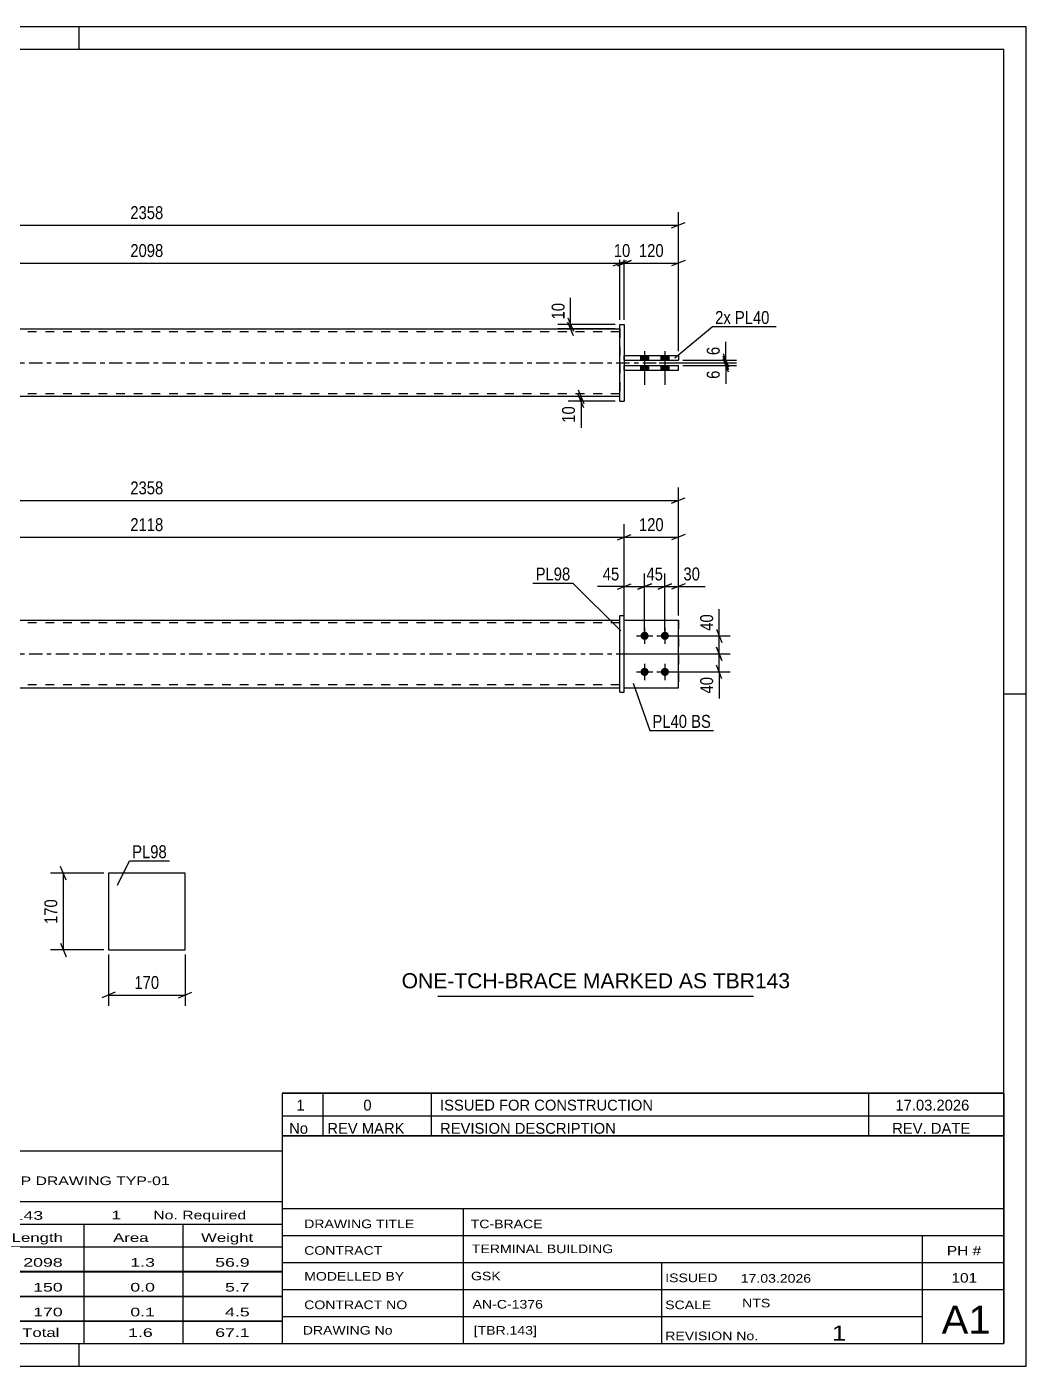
# Model space of a CAD drawing. Header units: millimetres. Extents: x 0 to 420, y 0 to 297.
# Drawn here: x 198.4 to 420, y 0 to 297 of the extents above; entities that cross this region are included whole.
import ezdxf

# ---------------------------------------------------------------- set-up
doc = ezdxf.new("R2010")
doc.units = ezdxf.units.MM
doc.linetypes.add('DXK_LINE_DOT2', pattern=[3.9198, 1.9599, -1.9599])
doc.linetypes.add('DXK_LINE_DOT3', pattern=[5.9187, 2.979, -0.9799, 0.9799, -0.9799])
doc.styles.add('Arial', font='ARIAL.TTF', dxfattribs={"height": 0.2})
doc.styles.add('Arial Narrow', font='ARIALN.TTF', dxfattribs={"height": 0.2})

# ---------------------------------------------------------------- blocks, each defined once
blk = doc.blocks.new('Unknown-580573010-1163')
at = {"color": 5, "linetype": 'Continuous'}
for p, q in [((420, 297), (0, 297)), ((210, 292), (210, 297)), ((420, 0), (420, 297)), ((415, 292), (5, 292)), ((415, 5), (415, 292)), ((420, 149), (415, 149)), ((5, 5), (415, 5)), ((210, 0), (210, 5)), ((0, 0), (420, 0))]:
    blk.add_line(p, q, dxfattribs=at)
blk = doc.blocks.new('Part-580573010-1769 - 1738')
at = {"color": 2, "linetype": 'Continuous'}
for p, q in [((330.87, 165.45), (342.87, 165.45)), ((342.87, 165.45), (342.87, 165.45)), ((342.87, 150.45), (342.87, 165.45)), ((330.87, 150.45), (342.87, 150.45))]:
    blk.add_line(p, q, dxfattribs=at)
at = {"color": 7, "linetype": 'DXK_LINE_DOT2'}
for p, q in [((330.87, 165.45), (342.87, 165.45)), ((330.87, 150.45), (330.87, 165.45)), ((342.87, 165.45), (342.87, 165.45)), ((330.87, 150.45), (330.87, 150.45)), ((330.87, 150.45), (342.87, 150.45))]:
    blk.add_line(p, q, dxfattribs=at)
blk = doc.blocks.new('Part-580573010-1764 - 1738')
at = {"color": 7, "linetype": 'DXK_LINE_DOT2'}
for p, q in [((330.87, 165.45), (342.87, 165.45)), ((330.87, 150.45), (330.87, 165.45)), ((330.87, 165.45), (342.87, 165.45)), ((342.87, 165.45), (342.87, 165.45)), ((342.87, 165.45), (342.87, 150.45)), ((330.87, 150.45), (330.87, 150.45)), ((330.87, 150.45), (342.87, 150.45)), ((330.87, 150.45), (342.87, 150.45))]:
    blk.add_line(p, q, dxfattribs=at)
blk = doc.blocks.new('Part-580573010-1784 - 1738')
at = {"color": 2, "linetype": 'Continuous'}
for p, q in [((329.87, 166.45), (330.87, 166.45)), ((329.87, 149.45), (329.87, 166.45)), ((330.87, 149.45), (330.87, 166.45)), ((329.87, 149.45), (329.87, 149.45)), ((329.87, 149.45), (330.87, 149.45))]:
    blk.add_line(p, q, dxfattribs=at)
at = {"color": 7, "linetype": 'DXK_LINE_DOT2'}
for p, q in [((329.87, 166.45), (330.87, 166.45)), ((329.87, 149.45), (330.87, 149.45))]:
    blk.add_line(p, q, dxfattribs=at)
blk = doc.blocks.new('Part-580573010-1804 - 1738')
at = {"color": 2, "linetype": 'Continuous'}
for p, q in [((120.08, 165.45), (329.87, 165.45)), ((120.08, 150.45), (329.87, 150.45))]:
    blk.add_line(p, q, dxfattribs=at)
at = {"color": 7, "linetype": 'DXK_LINE_DOT2'}
for p, q in [((120.08, 150.45), (120.08, 165.45)), ((329.87, 164.85), (120.08, 164.85)), ((329.87, 150.45), (329.87, 165.45)), ((329.87, 151.05), (120.08, 151.05))]:
    blk.add_line(p, q, dxfattribs=at)
at = {"color": 7, "linetype": 'DXK_LINE_DOT3'}
blk.add_line((110.08, 157.95), (339.87, 157.95), dxfattribs=at)
blk = doc.blocks.new('Bolt-580573010-1805 - 1738')
at = {"linetype": 'Continuous'}
for points in [[(335.37, 162.85), (335.55, 162.83), (335.73, 162.78), (335.9, 162.68), (336.04, 162.56), (336.15, 162.4), (336.22, 162.23), (336.26, 162.05), (336.26, 161.86), (336.22, 161.68), (336.15, 161.5), (336.04, 161.35), (335.9, 161.23), (335.73, 161.13), (335.55, 161.07), (335.37, 161.05), (335.18, 161.07), (335, 161.13), (334.84, 161.23), (334.7, 161.35), (334.59, 161.5), (334.51, 161.68), (334.47, 161.86), (334.47, 162.05), (334.51, 162.23), (334.59, 162.4), (334.7, 162.56), (334.84, 162.68), (335, 162.78), (335.18, 162.83)], [(339.87, 162.85), (340.05, 162.83), (340.23, 162.78), (340.4, 162.68), (340.54, 162.56), (340.65, 162.4), (340.72, 162.23), (340.76, 162.05), (340.76, 161.86), (340.72, 161.68), (340.65, 161.5), (340.54, 161.35), (340.4, 161.23), (340.23, 161.13), (340.05, 161.07), (339.87, 161.05), (339.68, 161.07), (339.5, 161.13), (339.34, 161.23), (339.2, 161.35), (339.09, 161.5), (339.01, 161.68), (338.97, 161.86), (338.97, 162.05), (339.01, 162.23), (339.09, 162.4), (339.2, 162.56), (339.34, 162.68), (339.5, 162.78), (339.68, 162.83)], [(335.37, 154.85), (335.55, 154.83), (335.73, 154.78), (335.9, 154.68), (336.04, 154.56), (336.15, 154.4), (336.22, 154.23), (336.26, 154.05), (336.26, 153.86), (336.22, 153.68), (336.15, 153.5), (336.04, 153.35), (335.9, 153.23), (335.73, 153.13), (335.55, 153.07), (335.37, 153.05), (335.18, 153.07), (335, 153.13), (334.84, 153.23), (334.7, 153.35), (334.59, 153.5), (334.51, 153.68), (334.47, 153.86), (334.47, 154.05), (334.51, 154.23), (334.59, 154.4), (334.7, 154.56), (334.84, 154.68), (335, 154.78), (335.18, 154.83)], [(339.87, 154.85), (340.05, 154.83), (340.23, 154.78), (340.4, 154.68), (340.54, 154.56), (340.65, 154.4), (340.72, 154.23), (340.76, 154.05), (340.76, 153.86), (340.72, 153.68), (340.65, 153.5), (340.54, 153.35), (340.4, 153.23), (340.23, 153.13), (340.05, 153.07), (339.87, 153.05), (339.68, 153.07), (339.5, 153.13), (339.34, 153.23), (339.2, 153.35), (339.09, 153.5), (339.01, 153.68), (338.97, 153.86), (338.97, 154.05), (339.01, 154.23), (339.09, 154.4), (339.2, 154.56), (339.34, 154.68), (339.5, 154.78), (339.68, 154.83)]]:
    blk.add_hatch(color=1, dxfattribs=at).paths.add_polyline_path(points)
at = {"color": 1, "linetype": 'Continuous'}
for p, q in [((335.37, 163.75), (335.37, 160.15)), ((339.87, 163.75), (339.87, 160.15)), ((333.57, 161.95), (337.17, 161.95)), ((338.07, 161.95), (341.67, 161.95)), ((335.37, 155.75), (335.37, 152.15)), ((339.87, 155.75), (339.87, 152.15)), ((333.57, 153.95), (337.17, 153.95)), ((338.07, 153.95), (341.67, 153.95))]:
    blk.add_line(p, q, dxfattribs=at)
blk = doc.blocks.new('Part-580573010-1418 - 1390')
at = {"color": 2, "linetype": 'Continuous'}
for p, q in [((330.87, 224.09), (342.87, 224.09)), ((330.87, 223.09), (342.87, 223.09)), ((342.87, 224.09), (342.87, 223.09))]:
    blk.add_line(p, q, dxfattribs=at)
at = {"color": 7, "linetype": 'DXK_LINE_DOT2'}
for p, q in [((330.87, 223.09), (330.87, 224.09)), ((330.87, 224.09), (342.87, 224.09)), ((330.87, 223.09), (342.87, 223.09)), ((342.87, 224.09), (342.87, 224.09))]:
    blk.add_line(p, q, dxfattribs=at)
blk = doc.blocks.new('Part-580573010-1445 - 1390')
at = {"color": 2, "linetype": 'Continuous'}
for p, q in [((120.08, 229.99), (329.87, 229.99)), ((329.87, 214.99), (120.08, 214.99))]:
    blk.add_line(p, q, dxfattribs=at)
at = {"color": 7, "linetype": 'DXK_LINE_DOT2'}
for p, q in [((120.08, 214.99), (120.08, 229.99)), ((329.87, 229.39), (120.08, 229.39)), ((329.87, 229.99), (329.87, 214.99)), ((329.87, 215.59), (120.08, 215.59))]:
    blk.add_line(p, q, dxfattribs=at)
at = {"color": 7, "linetype": 'DXK_LINE_DOT3'}
blk.add_line((110.08, 222.49), (339.87, 222.49), dxfattribs=at)
blk = doc.blocks.new('Bolt-580573010-1430 - 1390')
at = {"linetype": 'Continuous'}
for points in [[(336.27, 224.09), (334.47, 224.09), (334.47, 223.09), (336.27, 223.09)], [(336.27, 224.09), (334.47, 224.09), (334.47, 223.09), (336.27, 223.09)], [(340.77, 224.09), (338.97, 224.09), (338.97, 223.09), (340.77, 223.09)], [(340.77, 224.09), (338.97, 224.09), (338.97, 223.09), (340.77, 223.09)], [(336.27, 221.89), (334.47, 221.89), (334.47, 220.89), (336.27, 220.89)], [(336.27, 221.89), (334.47, 221.89), (334.47, 220.89), (336.27, 220.89)], [(340.77, 221.89), (338.97, 221.89), (338.97, 220.89), (340.77, 220.89)], [(340.77, 221.89), (338.97, 221.89), (338.97, 220.89), (340.77, 220.89)]]:
    blk.add_hatch(color=1, dxfattribs=at).paths.add_polyline_path(points)
at = {"color": 1, "linetype": 'Continuous'}
for p, q in [((334.47, 224.09), (334.47, 223.09)), ((334.47, 224.09), (334.47, 223.09)), ((335.37, 225.09), (335.37, 217.59)), ((335.37, 225.09), (335.37, 217.59)), ((336.27, 224.09), (336.27, 223.09)), ((336.27, 224.09), (336.27, 223.09)), ((338.97, 224.09), (338.97, 223.09)), ((338.97, 224.09), (338.97, 223.09)), ((339.87, 225.09), (339.87, 217.59)), ((339.87, 225.09), (339.87, 217.59)), ((340.77, 224.09), (340.77, 223.09)), ((340.77, 224.09), (340.77, 223.09)), ((334.47, 221.89), (334.47, 220.89)), ((334.47, 221.89), (334.47, 220.89)), ((336.27, 221.89), (336.27, 220.89)), ((336.27, 221.89), (336.27, 220.89)), ((338.97, 221.89), (338.97, 220.89)), ((338.97, 221.89), (338.97, 220.89)), ((340.77, 221.89), (340.77, 220.89)), ((340.77, 221.89), (340.77, 220.89))]:
    blk.add_line(p, q, dxfattribs=at)
blk = doc.blocks.new('Part-580573010-1457 - 1390')
at = {"color": 2, "linetype": 'Continuous'}
for p, q in [((329.87, 230.99), (329.87, 230.99)), ((329.87, 213.99), (329.87, 230.99)), ((329.87, 230.99), (330.87, 230.99)), ((330.87, 230.99), (330.87, 230.99)), ((330.87, 230.99), (330.87, 213.99)), ((329.87, 213.99), (330.87, 213.99)), ((329.87, 213.99), (329.87, 213.99)), ((330.87, 213.99), (330.87, 213.99))]:
    blk.add_line(p, q, dxfattribs=at)
at = {"color": 7, "linetype": 'DXK_LINE_DOT2'}
for p, q in [((329.87, 230.99), (329.87, 230.99)), ((329.87, 230.99), (330.87, 230.99)), ((329.87, 213.99), (330.87, 213.99))]:
    blk.add_line(p, q, dxfattribs=at)
blk = doc.blocks.new('Part-580573010-1462 - 1390')
at = {"color": 2, "linetype": 'Continuous'}
for p, q in [((330.87, 221.89), (342.87, 221.89)), ((330.87, 220.89), (342.87, 220.89)), ((342.87, 220.89), (342.87, 221.89))]:
    blk.add_line(p, q, dxfattribs=at)
at = {"color": 7, "linetype": 'DXK_LINE_DOT2'}
for p, q in [((330.87, 220.89), (330.87, 221.89)), ((330.87, 221.89), (342.87, 221.89)), ((330.87, 220.89), (342.87, 220.89))]:
    blk.add_line(p, q, dxfattribs=at)
blk = doc.blocks.new('Part-580573010-2294 - 2288')
at = {"color": 2, "linetype": 'Continuous'}
for p, q in [((233.47, 109.31), (216.47, 109.31)), ((216.47, 109.31), (216.47, 92.31)), ((233.47, 92.31), (233.47, 109.31)), ((216.47, 92.31), (233.47, 92.31))]:
    blk.add_line(p, q, dxfattribs=at)
blk = doc.blocks.new('StraightDimension-580573010-1826 - 1738')
at = {"color": 7, "linetype": 'Continuous'}
for p, q in [((335.37, 162.95), (335.37, 175.74)), ((339.87, 162.95), (339.87, 175.74)), ((333.87, 172.29), (336.87, 173.49)), ((335.37, 172.89), (339.87, 172.89)), ((341.37, 173.49), (338.37, 172.29))]:
    blk.add_line(p, q, dxfattribs=at)
at = {"color": 0}
blk.add_wipeout([(340.04, 173.64), (340.04, 177.84), (335.19, 177.84), (335.19, 173.64)], dxfattribs=at)
at = {"color": 3, "style": 'Arial Narrow'}
blk.add_text('45', height=2.863, dxfattribs=at).set_placement((335.79, 174.24))
blk = doc.blocks.new('StraightDimension-580573010-1914 - 1738')
at = {"color": 7, "linetype": 'Continuous'}
for p, q in [((120.58, 184.43), (117.58, 183.23)), ((119.08, 158.95), (119.08, 186.68)), ((329.37, 183.23), (332.37, 184.43)), ((330.87, 166.45), (330.87, 186.68)), ((119.08, 183.83), (330.87, 183.83))]:
    blk.add_line(p, q, dxfattribs=at)
at = {"color": 0}
blk.add_wipeout([(229.23, 184.58), (229.23, 188.78), (220.72, 188.78), (220.72, 184.58)], dxfattribs=at)
at = {"color": 3, "style": 'Arial Narrow'}
blk.add_text('2118', height=2.863, dxfattribs=at).set_placement((221.32, 185.18))
blk = doc.blocks.new('StraightDimension-580573010-1810 - 1738')
at = {"color": 7, "linetype": 'Continuous'}
for p, q in [((339.87, 162.95), (339.87, 175.74)), ((342.87, 166.45), (342.87, 175.74)), ((338.37, 172.29), (341.37, 173.49)), ((339.87, 172.89), (342.87, 172.89)), ((344.37, 173.49), (341.37, 172.29))]:
    blk.add_line(p, q, dxfattribs=at)
at = {"color": 0}
blk.add_wipeout([(348.25, 173.64), (348.25, 177.84), (343.39, 177.84), (343.39, 173.64)], dxfattribs=at)
at = {"color": 7, "linetype": 'Continuous'}
blk.add_line((342.87, 172.89), (348.77, 172.89), dxfattribs=at)
blk.add_line((342.87, 172.89), (348.77, 172.89), dxfattribs=at)
at = {"color": 3, "style": 'Arial Narrow'}
blk.add_text('30', height=2.863, dxfattribs=at).set_placement((343.99, 174.24))
blk = doc.blocks.new('StraightDimension-580573010-1839 - 1738')
at = {"color": 7, "linetype": 'Continuous'}
for p, q in [((330.87, 166.45), (330.87, 175.74)), ((335.37, 162.95), (335.37, 175.74)), ((329.37, 172.29), (332.37, 173.49)), ((330.87, 172.89), (335.37, 172.89)), ((336.87, 173.49), (333.87, 172.29))]:
    blk.add_line(p, q, dxfattribs=at)
at = {"color": 0}
blk.add_wipeout([(330.34, 173.64), (330.34, 177.84), (325.49, 177.84), (325.49, 173.64)], dxfattribs=at)
at = {"color": 7, "linetype": 'Continuous'}
blk.add_line((330.87, 172.89), (324.96, 172.89), dxfattribs=at)
blk.add_line((330.87, 172.89), (324.96, 172.89), dxfattribs=at)
at = {"color": 3, "style": 'Arial Narrow'}
blk.add_text('45', height=2.863, dxfattribs=at).set_placement((326.09, 174.24))
blk = doc.blocks.new('StraightDimension-580573010-1856 - 1738')
at = {"color": 7, "linetype": 'Continuous'}
for p, q in [((107.08, 166.45), (107.08, 194.83)), ((342.87, 166.45), (342.87, 194.83)), ((108.58, 192.58), (105.58, 191.38)), ((107.08, 191.98), (342.87, 191.98)), ((341.37, 191.38), (344.37, 192.58))]:
    blk.add_line(p, q, dxfattribs=at)
at = {"color": 0}
blk.add_wipeout([(229.23, 192.73), (229.23, 196.93), (220.72, 196.93), (220.72, 192.73)], dxfattribs=at)
at = {"color": 3, "style": 'Arial Narrow'}
blk.add_text('2358', height=2.863, dxfattribs=at).set_placement((221.32, 193.33))
blk = doc.blocks.new('StraightDimension-580573010-1876 - 1738')
at = {"color": 7, "linetype": 'Continuous'}
for p, q in [((351.31, 163.45), (352.51, 160.45)), ((340.87, 161.95), (354.31, 161.95)), ((351.91, 157.95), (351.91, 161.95)), ((331.87, 157.95), (354.31, 157.95)), ((352.51, 156.45), (351.31, 159.45))]:
    blk.add_line(p, q, dxfattribs=at)
at = {"color": 0}
blk.add_wipeout([(351.16, 167.34), (346.96, 167.34), (346.96, 162.48), (351.16, 162.48)], dxfattribs=at)
at = {"color": 7, "linetype": 'Continuous'}
blk.add_line((351.91, 161.95), (351.91, 167.86), dxfattribs=at)
blk.add_line((351.91, 161.95), (351.91, 167.86), dxfattribs=at)
at = {"color": 3, "style": 'Arial Narrow'}
blk.add_text('40', height=2.863, rotation=90.0002, dxfattribs=at).set_placement((350.56, 163.08))
blk = doc.blocks.new('StraightDimension-580573010-1885 - 1738')
at = {"color": 7, "linetype": 'Continuous'}
for p, q in [((331.87, 157.95), (354.31, 157.95)), ((351.31, 159.45), (352.51, 156.45)), ((351.91, 153.95), (351.91, 157.95)), ((352.51, 152.45), (351.31, 155.45)), ((340.87, 153.95), (354.31, 153.95))]:
    blk.add_line(p, q, dxfattribs=at)
at = {"color": 0}
blk.add_wipeout([(351.16, 153.43), (346.96, 153.43), (346.96, 148.57), (351.16, 148.57)], dxfattribs=at)
at = {"color": 7, "linetype": 'Continuous'}
blk.add_line((351.91, 153.95), (351.91, 148.05), dxfattribs=at)
blk.add_line((351.91, 153.95), (351.91, 148.05), dxfattribs=at)
at = {"color": 3, "style": 'Arial Narrow'}
blk.add_text('40', height=2.863, rotation=90.0002, dxfattribs=at).set_placement((350.56, 149.17))
blk = doc.blocks.new('StraightDimension-580573010-1895 - 1738')
at = {"color": 7, "linetype": 'Continuous'}
for p, q in [((329.37, 183.23), (332.37, 184.43)), ((330.87, 166.45), (330.87, 186.68)), ((344.37, 184.43), (341.37, 183.23)), ((342.87, 166.45), (342.87, 186.68)), ((330.87, 183.83), (342.87, 183.83))]:
    blk.add_line(p, q, dxfattribs=at)
at = {"color": 0}
blk.add_wipeout([(340.21, 184.58), (340.21, 188.78), (333.52, 188.78), (333.52, 184.58)], dxfattribs=at)
at = {"color": 3, "style": 'Arial Narrow'}
blk.add_text('120', height=2.863, dxfattribs=at).set_placement((334.12, 185.18))
blk = doc.blocks.new('StraightDimension-580573010-1552 - 1390')
at = {"color": 7, "linetype": 'Continuous'}
for p, q in [((318.37, 232.49), (319.57, 229.49)), ((328.87, 230.99), (316.12, 230.99)), ((328.87, 229.99), (316.12, 229.99)), ((319.57, 228.49), (318.37, 231.49)), ((318.97, 229.99), (318.97, 230.99))]:
    blk.add_line(p, q, dxfattribs=at)
at = {"color": 0}
blk.add_wipeout([(318.22, 236.37), (314.02, 236.37), (314.02, 231.51), (318.22, 231.51)], dxfattribs=at)
at = {"color": 7, "linetype": 'Continuous'}
blk.add_line((318.97, 230.99), (318.97, 236.89), dxfattribs=at)
blk.add_line((318.97, 230.99), (318.97, 236.89), dxfattribs=at)
at = {"color": 3, "style": 'Arial Narrow'}
blk.add_text('10', height=2.863, rotation=90.0002, dxfattribs=at).set_placement((317.62, 232.11))
blk = doc.blocks.new('StraightDimension-580573010-1538 - 1390')
at = {"color": 7, "linetype": 'Continuous'}
for p, q in [((328.87, 214.99), (318.42, 214.99)), ((328.87, 213.99), (318.42, 213.99)), ((320.67, 216.49), (321.87, 213.49)), ((321.87, 212.49), (320.67, 215.49)), ((321.27, 213.99), (321.27, 214.99))]:
    blk.add_line(p, q, dxfattribs=at)
at = {"color": 0}
blk.add_wipeout([(320.52, 213.46), (316.32, 213.46), (316.32, 208.61), (320.52, 208.61)], dxfattribs=at)
at = {"color": 7, "linetype": 'Continuous'}
blk.add_line((321.27, 213.99), (321.27, 208.08), dxfattribs=at)
blk.add_line((321.27, 213.99), (321.27, 208.08), dxfattribs=at)
at = {"color": 3, "style": 'Arial Narrow'}
blk.add_text('10', height=2.863, rotation=90.0002, dxfattribs=at).set_placement((319.92, 209.21))
blk = doc.blocks.new('StraightDimension-580573010-1567 - 1390')
at = {"color": 7, "linetype": 'Continuous'}
for p, q in [((107.08, 225.09), (107.08, 255.86)), ((342.87, 225.09), (342.87, 255.86)), ((108.58, 253.61), (105.58, 252.41)), ((107.08, 253.01), (342.87, 253.01)), ((341.37, 252.41), (344.37, 253.61))]:
    blk.add_line(p, q, dxfattribs=at)
at = {"color": 0}
blk.add_wipeout([(229.23, 253.76), (229.23, 257.96), (220.72, 257.96), (220.72, 253.76)], dxfattribs=at)
at = {"color": 3, "style": 'Arial Narrow'}
blk.add_text('2358', height=2.863, dxfattribs=at).set_placement((221.32, 254.36))
blk = doc.blocks.new('StraightDimension-580573010-1578 - 1390')
at = {"color": 7, "linetype": 'Continuous'}
for p, q in [((330.87, 231.99), (330.87, 247.45)), ((342.87, 225.09), (342.87, 247.45)), ((329.37, 244), (332.37, 245.2)), ((330.87, 244.6), (342.87, 244.6)), ((344.37, 245.2), (341.37, 244))]:
    blk.add_line(p, q, dxfattribs=at)
at = {"color": 0}
blk.add_wipeout([(340.21, 245.35), (340.21, 249.55), (333.52, 249.55), (333.52, 245.35)], dxfattribs=at)
at = {"color": 3, "style": 'Arial Narrow'}
blk.add_text('120', height=2.863, dxfattribs=at).set_placement((334.12, 245.95))
blk = doc.blocks.new('StraightDimension-580573010-1608 - 1390')
at = {"color": 7, "linetype": 'Continuous'}
for p, q in [((120.08, 231.99), (120.08, 247.45)), ((329.87, 231.99), (329.87, 247.45)), ((121.58, 245.2), (118.58, 244)), ((120.08, 244.6), (329.87, 244.6)), ((328.37, 244), (331.37, 245.2))]:
    blk.add_line(p, q, dxfattribs=at)
at = {"color": 0}
blk.add_wipeout([(229.23, 245.35), (229.23, 249.55), (220.72, 249.55), (220.72, 245.35)], dxfattribs=at)
at = {"color": 3, "style": 'Arial Narrow'}
blk.add_text('2098', height=2.863, dxfattribs=at).set_placement((221.32, 245.95))
blk = doc.blocks.new('StraightDimension-580573010-1618 - 1390')
at = {"color": 7, "linetype": 'Continuous'}
for p, q in [((329.87, 231.99), (329.87, 247.45)), ((330.87, 231.99), (330.87, 247.45)), ((328.37, 244), (331.37, 245.2)), ((332.37, 245.2), (329.37, 244)), ((329.87, 244.6), (330.87, 244.6))]:
    blk.add_line(p, q, dxfattribs=at)
at = {"color": 0}
blk.add_wipeout([(332.79, 245.35), (332.79, 249.55), (327.94, 249.55), (327.94, 245.35)], dxfattribs=at)
at = {"color": 3, "style": 'Arial Narrow'}
blk.add_text('10', height=2.863, dxfattribs=at).set_placement((328.54, 245.95))
blk = doc.blocks.new('StraightDimension-580573010-1650 - 1390')
at = {"color": 7, "linetype": 'Continuous'}
for p, q in [((352.77, 223.99), (353.97, 220.99)), ((353.97, 220.39), (352.77, 223.39)), ((338.62, 222.49), (355.77, 222.49)), ((343.87, 221.89), (355.77, 221.89)), ((353.37, 221.89), (353.37, 222.49))]:
    blk.add_line(p, q, dxfattribs=at)
at = {"color": 0}
blk.add_wipeout([(352.62, 221.36), (348.42, 221.36), (348.42, 218.33), (352.62, 218.33)], dxfattribs=at)
at = {"color": 7, "linetype": 'Continuous'}
blk.add_line((353.37, 221.89), (353.37, 217.81), dxfattribs=at)
blk.add_line((353.37, 221.89), (353.37, 217.81), dxfattribs=at)
at = {"color": 3, "style": 'Arial Narrow'}
blk.add_text('6', height=2.86, rotation=90.0002, dxfattribs=at).set_placement((352.02, 218.93))
blk = doc.blocks.new('StraightDimension-580573010-1661 - 1390')
at = {"color": 7, "linetype": 'Continuous'}
for p, q in [((343.87, 223.09), (355.77, 223.09)), ((352.77, 224.59), (353.97, 221.59)), ((353.97, 220.99), (352.77, 223.99)), ((353.37, 222.49), (353.37, 223.09)), ((338.62, 222.49), (355.77, 222.49))]:
    blk.add_line(p, q, dxfattribs=at)
at = {"color": 0}
blk.add_wipeout([(352.62, 226.64), (348.42, 226.64), (348.42, 223.61), (352.62, 223.61)], dxfattribs=at)
at = {"color": 7, "linetype": 'Continuous'}
blk.add_line((353.37, 223.09), (353.37, 227.17), dxfattribs=at)
blk.add_line((353.37, 223.09), (353.37, 227.17), dxfattribs=at)
at = {"color": 3, "style": 'Arial Narrow'}
blk.add_text('6', height=2.86, rotation=90.0002, dxfattribs=at).set_placement((352.02, 224.21))
blk = doc.blocks.new('StraightDimension-580573010-2305 - 2288')
at = {"color": 7, "linetype": 'Continuous'}
for p, q in [((216.47, 91.31), (216.47, 79.91)), ((233.47, 91.31), (233.47, 79.91)), ((217.97, 82.91), (214.97, 81.71)), ((216.47, 82.31), (233.47, 82.31)), ((231.97, 81.71), (234.97, 82.91))]:
    blk.add_line(p, q, dxfattribs=at)
at = {"color": 0}
blk.add_wipeout([(228.32, 83.06), (228.32, 87.26), (221.63, 87.26), (221.63, 83.06)], dxfattribs=at)
at = {"color": 3, "style": 'Arial Narrow'}
blk.add_text('170', height=2.863, dxfattribs=at).set_placement((222.23, 83.66))
blk = doc.blocks.new('StraightDimension-580573010-2296 - 2288')
at = {"color": 7, "linetype": 'Continuous'}
for p, q in [((207.07, 107.81), (205.87, 110.81)), ((215.47, 109.31), (203.62, 109.31)), ((206.47, 92.31), (206.47, 109.31)), ((215.47, 92.31), (203.62, 92.31)), ((205.87, 93.81), (207.07, 90.81))]:
    blk.add_line(p, q, dxfattribs=at)
at = {"color": 0}
blk.add_wipeout([(205.72, 104.16), (201.52, 104.16), (201.52, 97.47), (205.72, 97.47)], dxfattribs=at)
at = {"color": 3, "style": 'Arial Narrow'}
blk.add_text('170', height=2.863, rotation=90.0002, dxfattribs=at).set_placement((205.12, 98.07))
blk = doc.blocks.new('Unknown-580573010-3664')
at = {"color": 7, "linetype": 'Continuous'}
for p, q in [((255, 51.05), (255, 5)), ((255, 51.05), (415, 51.05)), ((415, 51), (415, 5)), ((255, 35), (415, 35)), ((295.14, 35), (295.14, 5)), ((255, 29), (415, 29)), ((397, 5.05), (397, 29.05)), ((255, 23), (415, 23)), ((339.14, 23), (339.14, 5)), ((255, 17), (415, 17)), ((255, 11), (397, 11)), ((255, 5), (415, 5))]:
    blk.add_line(p, q, dxfattribs=at)
at = {"color": 7, "style": 'Arial Narrow'}
for s, height, width, p in [('DRAWING TITLE', 1.9089, 1.425378, (259.88, 30.61)), ('TC-BRACE', 1.909, 1.425378, (296.81, 30.59)), ('TERMINAL BUILDING', 1.9089, 1.425378, (297.06, 25.07)), ('CONTRACT', 1.909, 1.425378, (259.88, 24.71)), ('MODELLED BY', 1.9089, 1.425378, (259.88, 18.98)), ('GSK', 1.909, 1.425378, (296.88, 19.04)), ('ISSUED', 1.909, 1.425378, (339.94, 18.64)), ('17.03.2026', 1.909, 1.425378, (356.69, 18.52)), ('CONTRACT NO', 1.9089, 1.425378, (259.88, 12.66)), ('AN-C-1376', 1.909, 1.425378, (297.23, 12.78)), ('SCALE', 1.909, 1.425378, (339.94, 12.65)), ('A1', 6.204, 1.25, (401.24, 7.2)), ('DRAWING No', 1.909, 1.425378, (259.56, 7)), ('[TBR.143]', 1.909, 1.425378, (297.46, 6.99)), ('1', 3.34, 1.5, (376.91, 5.68)), ('REVISION No.', 1.9089, 1.425378, (339.94, 5.77))]:
    blk.add_text(s, height=height, dxfattribs=dict(at, width=width)).set_placement(p)
at = {"color": 7, "linetype": 'Continuous', "style": 'Arial Narrow'}
for s, height, width, p in [('PH #', 2.1, 1.42538, (402.4, 24.55)), ('101', 2.1, 1.42538, (403.41, 18.55)), ('NTS', 1.909, 1.425378, (357, 13.05))]:
    blk.add_text(s, height=height, dxfattribs=dict(at, width=width)).set_placement(p)
blk = doc.blocks.new('Unknown-580573010-3665')
at = {"color": 7, "linetype": 'Continuous'}
for p, q in [((255, 60.55), (415, 60.55)), ((415, 60.55), (255, 60.55)), ((255, 60.55), (255, 55.55)), ((264, 60.55), (264, 55.55)), ((288, 60.55), (288, 55.55)), ((385, 60.55), (385, 55.55)), ((415, 60.55), (415, 55.55)), ((255, 55.55), (415, 55.55)), ((255, 55.55), (255, 51.05)), ((255, 55.55), (415, 55.55)), ((264, 55.55), (264, 51.05)), ((288, 55.55), (288, 51.05)), ((385, 55.55), (385, 51.05)), ((415, 55.55), (415, 51.05)), ((415, 51.05), (255, 51.05))]:
    blk.add_line(p, q, dxfattribs=at)
at = {"color": 7, "linetype": 'Continuous', "style": 'Arial Narrow'}
for s, height, width, p in [('1', 2.39, 1.196471, (258.16, 56.7)), ('0', 2.39, 1.196471, (273, 56.7)), ('ISSUED FOR CONSTRUCTION', 2.3861, 1.196471, (290, 56.7)), ('17.03.2026', 2.386, 1.196471, (391, 56.7)), ('No', 2.386, 1.2, (256.54, 51.55)), ('REV MARK', 2.386, 1.2, (265, 51.55)), ('REVISION DESCRIPTION', 2.3861, 1.2, (290, 51.55)), ('REV. DATE', 2.386, 1.2, (390.28, 51.55))]:
    blk.add_text(s, height=height, dxfattribs=dict(at, width=width)).set_placement(p)
blk = doc.blocks.new('Unknown-580573010-3666')
at = {"color": 7, "linetype": 'Continuous'}
for p, q in [((95, 47.75), (255, 47.75)), ((95, 36.5), (95, 47.75)), ((255, 47.75), (255, 36.5)), ((95, 36.5), (255, 36.5)), ((95, 36.5), (95, 31.5)), ((255, 36.5), (255, 31.5)), ((95, 31.5), (255, 31.5)), ((95, 31.5), (95, 26.5)), ((119, 31.5), (119, 26.5)), ((154.5, 31.5), (154.5, 26.5)), ((180.5, 31.5), (180.5, 26.5)), ((193.5, 31.5), (193.5, 26.5)), ((211, 31.5), (211, 26.5)), ((233, 31.5), (233, 26.5)), ((255, 31.5), (255, 26.5)), ((95, 26.5), (255, 26.5)), ((95, 26.45), (95, 21.05)), ((95, 26.45), (255, 26.45)), ((119, 26.5), (119, 21)), ((154.5, 26.5), (154.5, 21)), ((180.5, 26.5), (180.5, 21)), ((193.5, 26.5), (193.5, 21)), ((211, 26.5), (211, 21)), ((233, 26.5), (233, 21)), ((255, 26.45), (255, 21.05)), ((95, 21.05), (255, 21.05)), ((95, 20.95), (95, 15.55)), ((95, 20.95), (255, 20.95)), ((119, 21), (119, 15.5)), ((154.5, 21), (154.5, 15.5)), ((180.5, 21), (180.5, 15.5)), ((193.5, 21), (193.5, 15.5)), ((211, 21), (211, 15.5)), ((233, 21), (233, 15.5)), ((255, 20.95), (255, 15.55)), ((95, 15.55), (255, 15.55)), ((95, 15.45), (95, 10.05)), ((95, 15.45), (255, 15.45)), ((119, 15.5), (119, 10)), ((154.5, 15.5), (154.5, 10)), ((180.5, 15.5), (180.5, 10)), ((193.5, 15.5), (193.5, 10)), ((211, 15.5), (211, 10)), ((233, 15.5), (233, 10)), ((255, 15.45), (255, 10.05)), ((95, 10.05), (255, 10.05)), ((95, 10), (255, 10)), ((95, 10), (95, 5)), ((211, 10), (211, 5)), ((233, 10), (233, 5)), ((255, 10), (255, 5)), ((95, 5), (255, 5))]:
    blk.add_line(p, q, dxfattribs=at)
at = {"color": 7, "style": 'Arial Narrow'}
for s, height, width, p in [('GENERAL NOTES & WELD DETAILS :', 2.8633, 1.4, (96.15, 40.06)), ('REFER TYP DRAWING TYP-01', 1.9089, 1.6, (179.7, 40.16)), ("MATERIAL LIST FOR ASSEMBLY MK'D", 1.9089, 1.6, (96.15, 32.56)), ('TBR143', 1.909, 1.794707, (187.59, 32.47)), ('1', 1.91, 1.794707, (217.08, 32.56)), ('No. Required', 1.9089, 1.6, (226.41, 32.56)), ('Mark', 1.909, 1.7, (96.34, 27.5)), ('Profile', 1.909, 1.7, (129.41, 27.5)), ('Material', 1.909, 1.7, (159.54, 27.56)), ('No.', 1.909, 1.7, (184.5, 27.56)), ('Length', 1.909, 1.7, (195, 27.56)), ('Area', 1.909, 1.7, (217.5, 27.56)), ('Weight', 1.909, 1.7, (237, 27.56))]:
    blk.add_text(s, height=height, dxfattribs=dict(at, width=width)).set_placement(p)
at = {"color": 7, "linetype": 'Continuous', "style": 'Arial Narrow'}
for s, height, width, p in [('TBR143', 1.909, 1.794707, (96.5, 22.06)), ('SHS150*6', 1.909, 1.794707, (121, 22.06)), ('E350', 1.909, 1.794707, (160.74, 22.06)), ('1', 1.91, 1.794707, (184.86, 22.06)), ('2098', 1.909, 1.794707, (197.58, 22.06)), ('1.3', 1.909, 1.794707, (221.32, 22.06)), ('56.9', 1.909, 1.794707, (240.14, 22.06)), ('PL40', 1.909, 1.794707, (96.5, 16.56)), ('PL10*120', 1.909, 1.794707, (121, 16.56)), ('E350', 1.909, 1.794707, (160.74, 16.56)), ('4', 1.91, 1.794707, (184.86, 16.56)), ('150', 1.909, 1.794707, (199.77, 16.56)), ('0.0', 1.909, 1.794707, (221.32, 16.56)), ('5.7', 1.909, 1.794707, (242.33, 16.56)), ('PL98', 1.909, 1.794707, (96.5, 11.06)), ('PL10*170', 1.909, 1.794707, (121, 11.06)), ('E350', 1.909, 1.794707, (160.74, 11.06)), ('2', 1.91, 1.794707, (184.86, 11.06)), ('170', 1.909, 1.794707, (199.77, 11.06)), ('0.1', 1.909, 1.794707, (221.32, 11.06)), ('4.5', 1.909, 1.794707, (242.33, 11.06)), ('Total', 1.909, 1.7, (197.33, 6.5)), ('1.6', 1.909, 1.794707, (220.83, 6.5)), ('67.1', 1.909, 1.794707, (240.14, 6.5))]:
    blk.add_text(s, height=height, dxfattribs=dict(at, width=width)).set_placement(p)
blk = doc.blocks.new('Unknown-580573010-3667')
at = {"color": 7, "linetype": 'Continuous'}
blk.add_line((289.5, 82.05), (359.5, 82.05), dxfattribs=at)
at = {"color": 7, "style": 'Arial'}
blk.add_text('ONE-TCH-BRACE MARKED AS TBR143', height=3.3428, dxfattribs=at).set_placement((281.49, 83.8))
blk = doc.blocks.new('Mark-580573010-1780 - 1738')
at = {"color": 0}
blk.add_wipeout([(318.89, 174.23), (318.89, 177.23), (311.21, 177.23), (311.21, 174.23)], dxfattribs=at)
blk.add_wipeout([(318.89, 174.23), (318.89, 177.23), (311.21, 177.23), (311.21, 174.23)], dxfattribs=at)
at = {"color": 30, "linetype": 'Continuous'}
for p in [(310.61, 173.63), (330.1, 163.03)]:
    blk.add_line(p, (319.49, 173.63), dxfattribs=at)
at = {"color": 3, "style": 'Arial Narrow'}
blk.add_text('PL98', height=2.863, dxfattribs=at).set_placement((311.21, 174.23))
blk = doc.blocks.new('MarkSet-580573010-2051 - 1738')
at = {"color": 0}
blk.add_wipeout([(344.79, 141.55), (344.79, 144.55), (337.11, 144.55), (337.11, 141.55)], dxfattribs=at)
blk.add_wipeout([(344.79, 141.55), (344.79, 144.55), (337.11, 144.55), (337.11, 141.55)], dxfattribs=at)
at = {"color": 30, "linetype": 'Continuous'}
blk.add_line((332.87, 151.42), (336.51, 140.95), dxfattribs=at)
at = {"color": 0}
blk.add_wipeout([(350.07, 141.55), (350.07, 144.55), (345.69, 144.55), (345.69, 141.55)], dxfattribs=at)
blk.add_wipeout([(350.07, 141.55), (350.07, 144.55), (345.69, 144.55), (345.69, 141.55)], dxfattribs=at)
at = {"color": 30, "linetype": 'Continuous'}
blk.add_line((336.51, 140.95), (350.67, 140.95), dxfattribs=at)
at = {"color": 3, "style": 'Arial Narrow'}
for s, p in [('PL40', (337.11, 141.55)), ('BS', (345.69, 141.55))]:
    blk.add_text(s, height=2.863, dxfattribs=at).set_placement(p)
blk = doc.blocks.new('MarkSet-580573010-1723 - 1390')
at = {"color": 0}
blk.add_wipeout([(354.49, 231.11), (354.49, 234.11), (351.02, 234.11), (351.02, 231.11)], dxfattribs=at)
blk.add_wipeout([(354.49, 231.11), (354.49, 234.11), (351.02, 234.11), (351.02, 231.11)], dxfattribs=at)
at = {"color": 30, "linetype": 'Continuous'}
blk.add_line((342.07, 223.6), (350.42, 230.51), dxfattribs=at)
at = {"color": 0}
blk.add_wipeout([(363.07, 231.11), (363.07, 234.11), (355.39, 234.11), (355.39, 231.11)], dxfattribs=at)
blk.add_wipeout([(363.07, 231.11), (363.07, 234.11), (355.39, 234.11), (355.39, 231.11)], dxfattribs=at)
at = {"color": 30, "linetype": 'Continuous'}
blk.add_line((350.42, 230.51), (364.57, 230.51), dxfattribs=at)
at = {"color": 3, "style": 'Arial Narrow'}
for s, p in [('2x', (351.02, 231.11)), ('PL40', (355.39, 231.11))]:
    blk.add_text(s, height=2.863, dxfattribs=at).set_placement(p)
blk = doc.blocks.new('Mark-580573010-2290 - 2288')
at = {"color": 0}
blk.add_wipeout([(229.4, 112.65), (229.4, 115.65), (221.73, 115.65), (221.73, 112.65)], dxfattribs=at)
blk.add_wipeout([(229.4, 112.65), (229.4, 115.65), (221.73, 115.65), (221.73, 112.65)], dxfattribs=at)
at = {"color": 30, "linetype": 'Continuous'}
for p, q in [((218.49, 106.69), (221.13, 112.05)), ((221.13, 112.05), (230, 112.05))]:
    blk.add_line(p, q, dxfattribs=at)
at = {"color": 3, "style": 'Arial Narrow'}
blk.add_text('PL98', height=2.863, dxfattribs=at).set_placement((221.73, 112.65))

msp = doc.modelspace()

# ---------------------------------------------------------------- block references
for name in ['Unknown-580573010-1163', 'Part-580573010-1445 - 1390', 'Part-580573010-1457 - 1390', 'Part-580573010-1418 - 1390', 'Bolt-580573010-1430 - 1390', 'Part-580573010-1462 - 1390', 'Part-580573010-1784 - 1738', 'Part-580573010-1804 - 1738', 'Part-580573010-1769 - 1738', 'Part-580573010-1764 - 1738', 'Bolt-580573010-1805 - 1738', 'Part-580573010-2294 - 2288', 'Unknown-580573010-3667', 'Unknown-580573010-3665', 'Unknown-580573010-3664', 'Unknown-580573010-3666']:
    msp.add_blockref(name, (0, 0))

# ---------------------------------------------------------------- next in the draw order: block references
for name in ['StraightDimension-580573010-1552 - 1390', 'StraightDimension-580573010-1538 - 1390', 'StraightDimension-580573010-1914 - 1738', 'StraightDimension-580573010-1826 - 1738', 'Mark-580573010-2290 - 2288', 'StraightDimension-580573010-2305 - 2288']:
    msp.add_blockref(name, (0, 0))

# ---------------------------------------------------------------- next in the draw order: block references
for name in ['StraightDimension-580573010-1567 - 1390', 'StraightDimension-580573010-1839 - 1738', 'StraightDimension-580573010-1810 - 1738', 'StraightDimension-580573010-2296 - 2288']:
    msp.add_blockref(name, (0, 0))

# ---------------------------------------------------------------- next in the draw order: block references
for name in ['StraightDimension-580573010-1578 - 1390', 'StraightDimension-580573010-1856 - 1738']:
    msp.add_blockref(name, (0, 0))

# ---------------------------------------------------------------- next in the draw order: block references
for name in ['StraightDimension-580573010-1608 - 1390', 'StraightDimension-580573010-1650 - 1390', 'StraightDimension-580573010-1876 - 1738']:
    msp.add_blockref(name, (0, 0))

# ---------------------------------------------------------------- next in the draw order: block references
for name in ['StraightDimension-580573010-1618 - 1390', 'StraightDimension-580573010-1661 - 1390', 'StraightDimension-580573010-1895 - 1738', 'StraightDimension-580573010-1885 - 1738']:
    msp.add_blockref(name, (0, 0))

# ---------------------------------------------------------------- next in the draw order: block references
for name in ['MarkSet-580573010-1723 - 1390', 'Mark-580573010-1780 - 1738', 'MarkSet-580573010-2051 - 1738']:
    msp.add_blockref(name, (0, 0))

doc.saveas('drawing.dxf')
